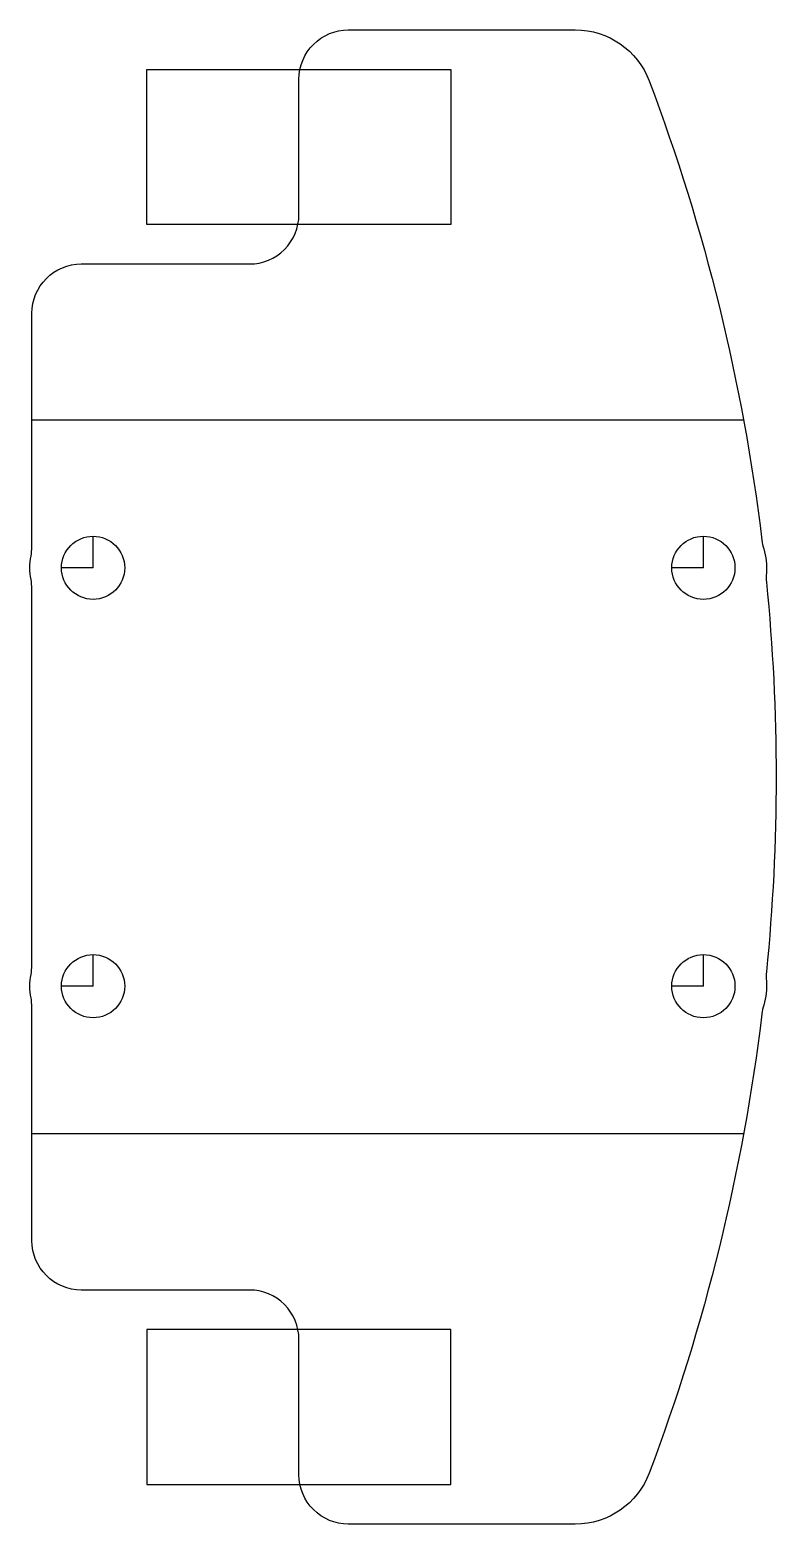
# Model space of a CAD drawing. Header units: millimetres. Extents: x -17.8 to 20, y -37.9 to 37.9.
import ezdxf

# ---------------------------------------------------------------- set-up
doc = ezdxf.new("R2010")
doc.units = ezdxf.units.MM
doc.layers.get('0').update_dxf_attribs({"linetype": 'CONTINUOUS'})

msp = doc.modelspace()

# ---------------------------------------------------------------- linework, layer by layer
for p, q in [((18.352, 18.08), (-17.686, 18.08)), ((-14.586, 10.6), (-14.586, 12.2)), ((16.318, 10.6), (16.318, 12.2)), ((-14.586, 10.6), (-16.186, 10.6)), ((16.318, 10.6), (14.718, 10.6)), ((-14.586, -10.6), (-14.586, -9)), ((16.318, -10.6), (16.318, -9)), ((-14.586, -10.6), (-16.186, -10.6)), ((16.318, -10.6), (14.718, -10.6)), ((18.352, -18.08), (-17.686, -18.08))]:
    msp.add_line(p, q)
msp.add_lwpolyline([(19.511, -9.878, 0.045615), (19.507, -10.333, -0.096801), (19.373, -11.554, 0.045615), (19.278, -11.999, -0.060106), (13.575, -35.266, -0.312183), (9.832, -37.855), (-1.663, -37.855, -0.414214), (-4.163, -35.355), (-4.163, -28.495, 0.414214), (-6.663, -25.995), (-15.186, -25.995, -0.414214), (-17.686, -23.495), (-17.686, -11.663, 0.046932), (-17.73, -11.197, -0.094072), (-17.73, -10.003, 0.046932), (-17.686, -9.537), (-17.686, 9.537, 0.046932), (-17.73, 10.003, -0.094072), (-17.73, 11.197, 0.046932), (-17.686, 11.663), (-17.686, 23.495, -0.414214), (-15.186, 25.995), (-6.663, 25.995, 0.414214), (-4.163, 28.495), (-4.163, 35.355, -0.414214), (-1.663, 37.855), (9.832, 37.855, -0.312183), (13.575, 35.266, -0.060106), (19.278, 11.999, 0.045615), (19.373, 11.554, -0.096801), (19.507, 10.333, 0.045615), (19.511, 9.878, -0.049512)], format="xyb", close=True)
for points in [[(-11.863, 27.995), (-11.863, 35.855), (3.537, 35.855), (3.537, 27.995)], [(-11.863, -35.855), (3.537, -35.855), (3.537, -27.995), (-11.863, -27.995)]]:
    msp.add_lwpolyline(points, close=True)
for centre in [(-14.586, 10.6), (16.318, 10.6), (-14.586, -10.6), (16.318, -10.6)]:
    msp.add_circle(centre, 1.6)

doc.saveas('drawing.dxf')
